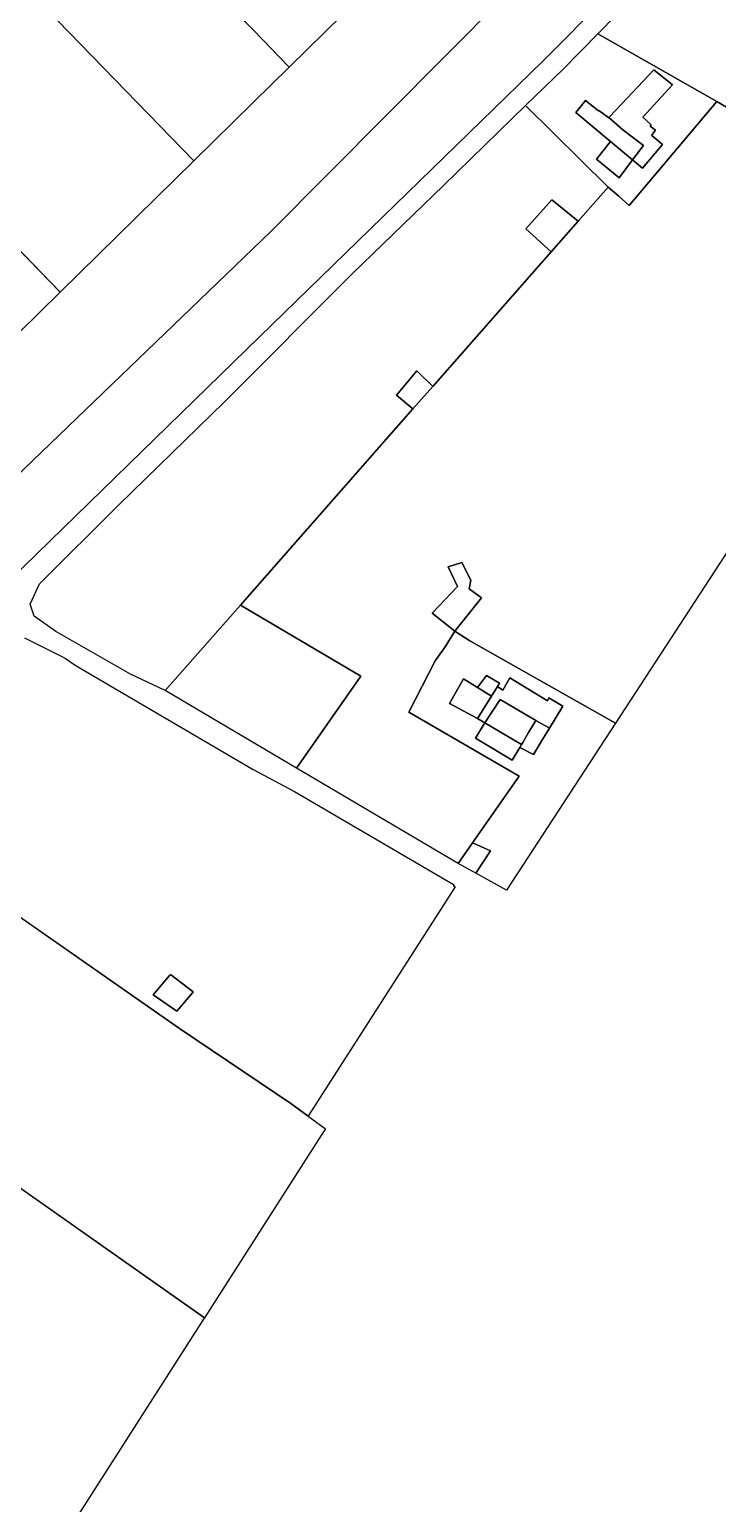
# Model space of a CAD drawing. Header units: millimetres. Extents: x 1888 to 2040, y 1705 to 1894.
# Drawn here: x 1943.5982 to 1943.7536, y 1822.3468 to 1822.6797 of the extents above; entities that cross this region are included whole.
import ezdxf

# ---------------------------------------------------------------- set-up
doc = ezdxf.new("R2010")
doc.units = ezdxf.units.MM

# ---------------------------------------------------------------- blocks, each defined once
blk = doc.blocks.new('PI Son Oms')
for p, q in [((-180.97274, -12.00971), (-181.06213, -12.09977)), ((-180.97274, -12.00971), (-181.06213, -12.09977)), ((-181.12363, -12.13832), (-181.02312, -12.03707)), ((-181.12363, -12.13832), (-181.02312, -12.03707)), ((-181.12751, -12.09278), (-181.16693, -12.05213)), ((-181.16693, -12.05213), (-181.12751, -12.09278)), ((-181.12751, -12.09278), (-181.16693, -12.05213)), ((-181.16693, -12.05213), (-181.12751, -12.09278)), ((-181.141, -12.12231), (-181.1885, -12.07333)), ((-181.1885, -12.07333), (-181.141, -12.12231)), ((-181.141, -12.12231), (-181.1885, -12.07333)), ((-181.1885, -12.07333), (-181.141, -12.12231)), ((-181.09785, -12.07991), (-181.11943, -12.10111)), ((-181.09785, -12.07991), (-181.11943, -12.10111)), ((-181.04973, -12.09358), (-181.0377, -12.08133)), ((-181.04973, -12.09358), (-181.0377, -12.08133)), ((-181.11943, -12.10111), (-181.12751, -12.09278)), ((-181.12751, -12.09278), (-181.11943, -12.10111)), ((-181.11943, -12.10111), (-181.12751, -12.09278)), ((-181.12751, -12.09278), (-181.11943, -12.10111)), ((-181.05764, -12.10164), (-181.04973, -12.09358)), ((-181.05764, -12.10164), (-181.04973, -12.09358)), ((-181.02289, -12.10888), (-181.04973, -12.09358)), ((-181.04973, -12.09358), (-181.02289, -12.10888)), ((-181.02289, -12.10888), (-181.04973, -12.09358)), ((-181.04973, -12.09358), (-181.02289, -12.10888)), ((-181.11943, -12.10111), (-181.12751, -12.10905)), ((-181.11943, -12.10111), (-181.12751, -12.10905)), ((-181.06213, -12.09977), (-181.12613, -12.16206)), ((-181.06213, -12.09977), (-181.12613, -12.16206)), ((-181.21868, -12.10298), (-181.17118, -12.15197)), ((-181.17118, -12.15197), (-181.21868, -12.10298)), ((-181.21868, -12.10298), (-181.17118, -12.15197)), ((-181.17118, -12.15197), (-181.21868, -12.10298)), ((-181.06611, -12.10983), (-181.05764, -12.10164)), ((-181.06611, -12.10983), (-181.05764, -12.10164)), ((-181.03707, -12.10174), (-181.04558, -12.11077)), ((-181.04558, -12.11077), (-181.03707, -12.10174)), ((-181.03285, -12.10516), (-181.03707, -12.10174)), ((-181.03707, -12.10174), (-181.03285, -12.10516)), ((-181.03961, -12.11243), (-181.03285, -12.10516)), ((-181.03285, -12.10516), (-181.03961, -12.11243)), ((-181.12751, -12.10905), (-181.141, -12.12231)), ((-181.12751, -12.10905), (-181.141, -12.12231)), ((-181.0846, -12.12784), (-181.06611, -12.10983)), ((-181.0846, -12.12784), (-181.06611, -12.10983)), ((-181.06611, -12.10983), (-181.04742, -12.12825)), ((-181.04742, -12.12825), (-181.06611, -12.10983)), ((-181.0525, -12.10864), (-181.05474, -12.11141)), ((-181.05474, -12.11141), (-181.0525, -12.10864)), ((-181.0496, -12.11098), (-181.0525, -12.10864)), ((-181.0525, -12.10864), (-181.0496, -12.11098)), ((-181.04953, -12.11091), (-181.0496, -12.11098)), ((-181.0496, -12.11098), (-181.04953, -12.11091)), ((-181.04728, -12.11257), (-181.04953, -12.11091)), ((-181.04953, -12.11091), (-181.04728, -12.11257)), ((-181.04558, -12.11077), (-181.04723, -12.11254)), ((-181.04723, -12.11254), (-181.04558, -12.11077)), ((-181.0427, -12.13242), (-181.02289, -12.10888)), ((-181.02289, -12.10888), (-181.0427, -12.13242)), ((-181.0427, -12.13242), (-181.02289, -12.10888)), ((-181.02289, -12.10888), (-181.0427, -12.13242)), ((-181.02289, -12.10888), (-180.97333, -12.13808)), ((-180.97333, -12.13808), (-181.02289, -12.10888)), ((-181.02289, -12.10888), (-180.97333, -12.13808)), ((-180.97333, -12.13808), (-181.02289, -12.10888)), ((-181.05474, -12.11141), (-181.04689, -12.11791)), ((-181.04689, -12.11791), (-181.05474, -12.11141)), ((-181.04727, -12.11258), (-181.04728, -12.11257)), ((-181.04728, -12.11257), (-181.04727, -12.11258)), ((-181.04723, -12.11254), (-181.04727, -12.11258)), ((-181.04727, -12.11258), (-181.04723, -12.11254)), ((-181.04407, -12.11531), (-181.04723, -12.11254)), ((-181.04723, -12.11254), (-181.04407, -12.11531)), ((-181.03766, -12.11416), (-181.03961, -12.11243)), ((-181.03961, -12.11243), (-181.03766, -12.11416)), ((-181.03792, -12.11447), (-181.03766, -12.11416)), ((-181.03766, -12.11416), (-181.03792, -12.11447)), ((-181.03671, -12.11539), (-181.03792, -12.11447)), ((-181.03792, -12.11447), (-181.03671, -12.11539)), ((-181.04689, -12.11791), (-181.05002, -12.12193)), ((-181.05002, -12.12193), (-181.04689, -12.11791)), ((-181.04689, -12.11791), (-181.04192, -12.12204)), ((-181.04192, -12.12204), (-181.04689, -12.11791)), ((-181.03943, -12.11884), (-181.04407, -12.11531)), ((-181.04407, -12.11531), (-181.03943, -12.11884)), ((-181.03765, -12.11654), (-181.03671, -12.11539)), ((-181.03671, -12.11539), (-181.03765, -12.11654)), ((-181.03758, -12.1166), (-181.03765, -12.11654)), ((-181.03765, -12.11654), (-181.03758, -12.1166)), ((-181.03512, -12.11863), (-181.03758, -12.1166)), ((-181.03758, -12.1166), (-181.03512, -12.11863)), ((-181.04192, -12.12204), (-181.03943, -12.11884)), ((-181.03943, -12.11884), (-181.04192, -12.12204)), ((-181.03967, -12.12393), (-181.03512, -12.11863)), ((-181.03512, -12.11863), (-181.03967, -12.12393)), ((-181.141, -12.12231), (-181.17118, -12.15197)), ((-181.141, -12.12231), (-181.17118, -12.15197)), ((-181.05002, -12.12193), (-181.04495, -12.1261)), ((-181.04495, -12.1261), (-181.05002, -12.12193)), ((-181.04495, -12.1261), (-181.04192, -12.12204)), ((-181.04192, -12.12204), (-181.04495, -12.1261)), ((-181.04192, -12.12204), (-181.03967, -12.12393)), ((-181.03967, -12.12393), (-181.04192, -12.12204)), ((-181.10518, -12.14774), (-181.0846, -12.12784)), ((-181.10518, -12.14774), (-181.0846, -12.12784)), ((-181.06011, -12.13107), (-181.06604, -12.13766)), ((-181.06604, -12.13766), (-181.06011, -12.13107)), ((-181.05417, -12.13592), (-181.06011, -12.13107)), ((-181.06011, -12.13107), (-181.05417, -12.13592)), ((-181.05417, -12.13592), (-181.04742, -12.12825)), ((-181.04742, -12.12825), (-181.05417, -12.13592)), ((-181.05417, -12.13592), (-181.04742, -12.12825)), ((-181.04742, -12.12825), (-181.05417, -12.13592)), ((-181.04742, -12.12825), (-181.04502, -12.13025)), ((-181.04502, -12.13025), (-181.04742, -12.12825)), ((-181.04742, -12.12825), (-181.04502, -12.13025)), ((-181.04502, -12.13025), (-181.04742, -12.12825)), ((-181.04502, -12.13025), (-181.0427, -12.13242)), ((-181.0427, -12.13242), (-181.04502, -12.13025)), ((-181.04502, -12.13025), (-181.0427, -12.13242)), ((-181.0427, -12.13242), (-181.04502, -12.13025)), ((-181.06604, -12.13766), (-181.06027, -12.14286)), ((-181.06027, -12.14286), (-181.06604, -12.13766)), ((-181.06027, -12.14286), (-181.05417, -12.13592)), ((-181.05417, -12.13592), (-181.06027, -12.14286)), ((-181.06027, -12.14286), (-181.05417, -12.13592)), ((-181.05417, -12.13592), (-181.06027, -12.14286)), ((-181.19201, -12.20407), (-181.12363, -12.13832)), ((-181.19201, -12.20407), (-181.12363, -12.13832)), ((-180.97333, -12.13808), (-181.04577, -12.24928)), ((-180.97333, -12.13808), (-181.04577, -12.24928)), ((-181.08704, -12.17327), (-181.06027, -12.14286)), ((-181.06027, -12.14286), (-181.08704, -12.17327)), ((-181.08704, -12.17327), (-181.06027, -12.14286)), ((-181.06027, -12.14286), (-181.08704, -12.17327)), ((-181.13402, -12.1767), (-181.10518, -12.14774)), ((-181.13402, -12.1767), (-181.10518, -12.14774)), ((-181.17118, -12.15197), (-181.25127, -12.23069)), ((-181.17118, -12.15197), (-181.25127, -12.23069)), ((-181.12613, -12.16206), (-181.21099, -12.24466)), ((-181.12613, -12.16206), (-181.21099, -12.24466)), ((-181.09063, -12.16975), (-181.09522, -12.1752)), ((-181.09522, -12.1752), (-181.09063, -12.16975)), ((-181.08704, -12.17327), (-181.09063, -12.16975)), ((-181.09063, -12.16975), (-181.08704, -12.17327)), ((-181.09149, -12.17834), (-181.08704, -12.17327)), ((-181.08704, -12.17327), (-181.09149, -12.17834)), ((-181.09149, -12.17834), (-181.08704, -12.17327)), ((-181.08704, -12.17327), (-181.09149, -12.17834)), ((-181.15785, -12.1999), (-181.13402, -12.1767)), ((-181.15785, -12.1999), (-181.13402, -12.1767)), ((-181.09522, -12.1752), (-181.09149, -12.17834)), ((-181.09149, -12.17834), (-181.09522, -12.1752)), ((-181.13046, -12.22263), (-181.09149, -12.17834)), ((-181.09149, -12.17834), (-181.13046, -12.22263)), ((-181.13046, -12.22263), (-181.09149, -12.17834)), ((-181.09149, -12.17834), (-181.13046, -12.22263)), ((-181.17584, -12.21783), (-181.15785, -12.1999)), ((-181.17584, -12.21783), (-181.15785, -12.1999)), ((-181.08048, -12.21302), (-181.08357, -12.21397)), ((-181.08357, -12.21397), (-181.08048, -12.21302)), ((-181.08357, -12.21397), (-181.08142, -12.21843)), ((-181.08142, -12.21843), (-181.08357, -12.21397)), ((-181.07843, -12.21701), (-181.08048, -12.21302)), ((-181.08048, -12.21302), (-181.07843, -12.21701)), ((-181.07879, -12.21895), (-181.07843, -12.21701)), ((-181.07843, -12.21701), (-181.07879, -12.21895)), ((-181.17796, -12.22243), (-181.17584, -12.21783)), ((-181.17796, -12.22243), (-181.17584, -12.21783)), ((-181.08142, -12.21843), (-181.08714, -12.22447)), ((-181.08714, -12.22447), (-181.08142, -12.21843)), ((-181.08201, -12.22852), (-181.07601, -12.221)), ((-181.07601, -12.221), (-181.08201, -12.22852)), ((-181.07601, -12.221), (-181.07879, -12.21895)), ((-181.07879, -12.21895), (-181.07601, -12.221)), ((-181.17707, -12.22513), (-181.17796, -12.22243)), ((-181.17707, -12.22513), (-181.17796, -12.22243)), ((-181.14746, -12.24195), (-181.13046, -12.22263)), ((-181.13046, -12.22263), (-181.14746, -12.24195)), ((-181.14746, -12.24195), (-181.13046, -12.22263)), ((-181.13046, -12.22263), (-181.14746, -12.24195)), ((-181.10324, -12.23868), (-181.13046, -12.22263)), ((-181.13046, -12.22263), (-181.10324, -12.23868)), ((-181.17214, -12.22857), (-181.17707, -12.22513)), ((-181.17214, -12.22857), (-181.17707, -12.22513)), ((-181.08714, -12.22447), (-181.08201, -12.22852)), ((-181.08201, -12.22852), (-181.08714, -12.22447)), ((-181.17926, -12.23005), (-181.17001, -12.23465)), ((-181.17926, -12.23005), (-181.17001, -12.23465)), ((-181.15525, -12.23823), (-181.17214, -12.22857)), ((-181.15525, -12.23823), (-181.17214, -12.22857)), ((-181.08201, -12.22852), (-181.08422, -12.23204)), ((-181.08422, -12.23204), (-181.08201, -12.22852)), ((-181.07868, -12.23072), (-181.08201, -12.22852)), ((-181.08201, -12.22852), (-181.07868, -12.23072)), ((-181.04577, -12.24928), (-181.07868, -12.23072)), ((-181.07868, -12.23072), (-181.04577, -12.24928)), ((-181.08422, -12.23204), (-181.08647, -12.23521)), ((-181.08647, -12.23521), (-181.08422, -12.23204)), ((-181.17001, -12.23465), (-181.1678, -12.23617)), ((-181.17001, -12.23465), (-181.1678, -12.23617)), ((-181.1678, -12.23617), (-181.15686, -12.24258)), ((-181.1678, -12.23617), (-181.15686, -12.24258)), ((-181.08647, -12.23521), (-181.09244, -12.24678)), ((-181.09244, -12.24678), (-181.08647, -12.23521)), ((-181.14746, -12.24195), (-181.15525, -12.23823)), ((-181.14746, -12.24195), (-181.15525, -12.23823)), ((-181.11779, -12.25946), (-181.10324, -12.23868)), ((-181.10324, -12.23868), (-181.11779, -12.25946)), ((-181.08006, -12.2393), (-181.08324, -12.24483)), ((-181.08324, -12.24483), (-181.08006, -12.2393)), ((-181.07694, -12.24121), (-181.08006, -12.2393)), ((-181.08006, -12.2393), (-181.07694, -12.24121)), ((-181.07492, -12.23854), (-181.07694, -12.24121)), ((-181.07694, -12.24121), (-181.07492, -12.23854)), ((-181.07196, -12.24027), (-181.07492, -12.23854)), ((-181.07492, -12.23854), (-181.07196, -12.24027)), ((-181.07241, -12.241), (-181.07376, -12.24317)), ((-181.07376, -12.24317), (-181.07241, -12.241)), ((-181.07241, -12.241), (-181.07196, -12.24027)), ((-181.07196, -12.24027), (-181.07241, -12.241)), ((-181.07121, -12.24183), (-181.07241, -12.241)), ((-181.07241, -12.241), (-181.07121, -12.24183)), ((-181.06962, -12.23908), (-181.07121, -12.24183)), ((-181.07121, -12.24183), (-181.06962, -12.23908)), ((-181.06112, -12.24423), (-181.06962, -12.23908)), ((-181.06962, -12.23908), (-181.06112, -12.24423)), ((-181.15686, -12.24258), (-181.12757, -12.25978)), ((-181.15686, -12.24258), (-181.12757, -12.25978)), ((-181.11779, -12.25946), (-181.14746, -12.24195)), ((-181.11779, -12.25946), (-181.14746, -12.24195)), ((-181.07694, -12.24121), (-181.07376, -12.24317)), ((-181.07376, -12.24317), (-181.07694, -12.24121)), ((-181.07376, -12.24317), (-181.0769, -12.24823)), ((-181.0769, -12.24823), (-181.07376, -12.24317)), ((-181.07178, -12.24397), (-181.07523, -12.24919)), ((-181.07523, -12.24919), (-181.07178, -12.24397)), ((-181.06374, -12.24866), (-181.07178, -12.24397)), ((-181.07178, -12.24397), (-181.06374, -12.24866)), ((-181.06081, -12.24355), (-181.06112, -12.24423)), ((-181.06112, -12.24423), (-181.06081, -12.24355)), ((-181.05768, -12.24543), (-181.06081, -12.24355)), ((-181.06081, -12.24355), (-181.05768, -12.24543)), ((-181.09244, -12.24678), (-181.06748, -12.26124)), ((-181.06748, -12.26124), (-181.09244, -12.24678)), ((-181.08324, -12.24483), (-181.0769, -12.24823)), ((-181.0769, -12.24823), (-181.08324, -12.24483)), ((-181.06069, -12.25042), (-181.05768, -12.24543)), ((-181.05768, -12.24543), (-181.06069, -12.25042)), ((-181.07566, -12.24986), (-181.07738, -12.2527)), ((-181.07738, -12.2527), (-181.07566, -12.24986)), ((-181.0769, -12.24823), (-181.07523, -12.24919)), ((-181.07523, -12.24919), (-181.0769, -12.24823)), ((-181.07523, -12.24919), (-181.07566, -12.24986)), ((-181.07566, -12.24986), (-181.07523, -12.24919)), ((-181.07523, -12.24919), (-181.06696, -12.25411)), ((-181.06696, -12.25411), (-181.07523, -12.24919)), ((-181.04577, -12.24928), (-181.07034, -12.28699)), ((-181.04577, -12.24928), (-181.07034, -12.28699)), ((-181.06537, -12.25142), (-181.06374, -12.24866)), ((-181.06374, -12.24866), (-181.06537, -12.25142)), ((-181.06069, -12.25042), (-181.06374, -12.24866)), ((-181.06374, -12.24866), (-181.06069, -12.25042)), ((-181.06225, -12.25301), (-181.06069, -12.25042)), ((-181.06069, -12.25042), (-181.06225, -12.25301)), ((-181.07738, -12.2527), (-181.06907, -12.25768)), ((-181.06907, -12.25768), (-181.07738, -12.2527)), ((-181.06696, -12.25411), (-181.06737, -12.25481)), ((-181.06737, -12.25481), (-181.06696, -12.25411)), ((-181.06696, -12.25411), (-181.06671, -12.25368)), ((-181.06671, -12.25368), (-181.06696, -12.25411)), ((-181.06671, -12.25368), (-181.06537, -12.25142)), ((-181.06537, -12.25142), (-181.06671, -12.25368)), ((-181.06427, -12.25636), (-181.06225, -12.25301)), ((-181.06225, -12.25301), (-181.06427, -12.25636)), ((-181.06907, -12.25768), (-181.06737, -12.25481)), ((-181.06737, -12.25481), (-181.06907, -12.25768)), ((-181.06737, -12.25481), (-181.06427, -12.25636)), ((-181.06427, -12.25636), (-181.06737, -12.25481)), ((-181.12757, -12.25978), (-181.11826, -12.2647)), ((-181.12757, -12.25978), (-181.11826, -12.2647)), ((-181.08131, -12.28098), (-181.11779, -12.25946)), ((-181.08131, -12.28098), (-181.11779, -12.25946)), ((-181.1442, -12.31825), (-181.2226, -12.26357)), ((-181.2226, -12.26357), (-181.1442, -12.31825)), ((-181.1442, -12.31825), (-181.2226, -12.26357)), ((-181.2226, -12.26357), (-181.1442, -12.31825)), ((-181.06748, -12.26124), (-181.07803, -12.2763)), ((-181.07803, -12.2763), (-181.06748, -12.26124)), ((-181.11826, -12.2647), (-181.08219, -12.28578)), ((-181.11826, -12.2647), (-181.08219, -12.28578)), ((-181.07803, -12.2763), (-181.08131, -12.28098)), ((-181.08131, -12.28098), (-181.07803, -12.2763)), ((-181.074, -12.27811), (-181.07803, -12.2763)), ((-181.07803, -12.2763), (-181.074, -12.27811)), ((-181.07732, -12.28317), (-181.08131, -12.28098)), ((-181.07732, -12.28317), (-181.08131, -12.28098)), ((-181.07732, -12.28317), (-181.074, -12.27811)), ((-181.074, -12.27811), (-181.07732, -12.28317)), ((-181.07034, -12.28699), (-181.07732, -12.28317)), ((-181.07034, -12.28699), (-181.07732, -12.28317)), ((-181.08197, -12.28627), (-181.11505, -12.33789)), ((-181.08197, -12.28627), (-181.11505, -12.33789)), ((-181.08219, -12.28578), (-181.08236, -12.28605)), ((-181.08219, -12.28578), (-181.08236, -12.28605)), ((-181.08236, -12.28605), (-181.08213, -12.28618)), ((-181.08236, -12.28605), (-181.08213, -12.28618)), ((-181.08213, -12.28618), (-181.08197, -12.28627)), ((-181.08213, -12.28618), (-181.08197, -12.28627)), ((-181.25861, -12.29924), (-181.1386, -12.38361)), ((-181.1386, -12.38361), (-181.25861, -12.29924)), ((-181.25861, -12.29924), (-181.1386, -12.38361)), ((-181.1386, -12.38361), (-181.25861, -12.29924)), ((-181.14644, -12.30626), (-181.15014, -12.31066)), ((-181.15014, -12.31066), (-181.14644, -12.30626)), ((-181.14625, -12.30603), (-181.14644, -12.30626)), ((-181.14644, -12.30626), (-181.14625, -12.30603)), ((-181.14111, -12.30996), (-181.14625, -12.30603)), ((-181.14625, -12.30603), (-181.14111, -12.30996)), ((-181.15014, -12.31066), (-181.14485, -12.31433)), ((-181.14485, -12.31433), (-181.15014, -12.31066)), ((-181.14485, -12.31433), (-181.1413, -12.31018)), ((-181.1413, -12.31018), (-181.14485, -12.31433)), ((-181.1413, -12.31018), (-181.14111, -12.30996)), ((-181.14111, -12.30996), (-181.1413, -12.31018)), ((-181.11904, -12.3352), (-181.1442, -12.31825)), ((-181.1442, -12.31825), (-181.11904, -12.3352)), ((-181.11904, -12.3352), (-181.1442, -12.31825)), ((-181.1442, -12.31825), (-181.11904, -12.3352)), ((-181.11516, -12.33806), (-181.11904, -12.3352)), ((-181.11904, -12.3352), (-181.11514, -12.33807)), ((-181.11516, -12.33806), (-181.11904, -12.3352)), ((-181.11904, -12.3352), (-181.11514, -12.33807)), ((-181.11505, -12.33789), (-181.11516, -12.33806)), ((-181.11505, -12.33789), (-181.11516, -12.33806)), ((-181.11514, -12.33807), (-181.11127, -12.34093)), ((-181.11514, -12.33807), (-181.11127, -12.34093)), ((-181.11127, -12.34093), (-181.11139, -12.34111)), ((-181.11127, -12.34093), (-181.11139, -12.34111)), ((-181.11213, -12.34228), (-181.1386, -12.38361)), ((-181.11213, -12.34228), (-181.1386, -12.38361)), ((-181.11139, -12.34111), (-181.11213, -12.34228)), ((-181.11139, -12.34111), (-181.11213, -12.34228)), ((-181.13894, -12.38416), (-181.21907, -12.50934)), ((-181.13894, -12.38416), (-181.21907, -12.50934)), ((-181.1386, -12.38361), (-181.13894, -12.38416)), ((-181.1386, -12.38361), (-181.13894, -12.38416))]:
    blk.add_line(p, q)

msp = doc.modelspace()

# ---------------------------------------------------------------- block references
msp.add_blockref('PI Son Oms', (2124.77634, 1834.77236))

doc.saveas('drawing.dxf')
